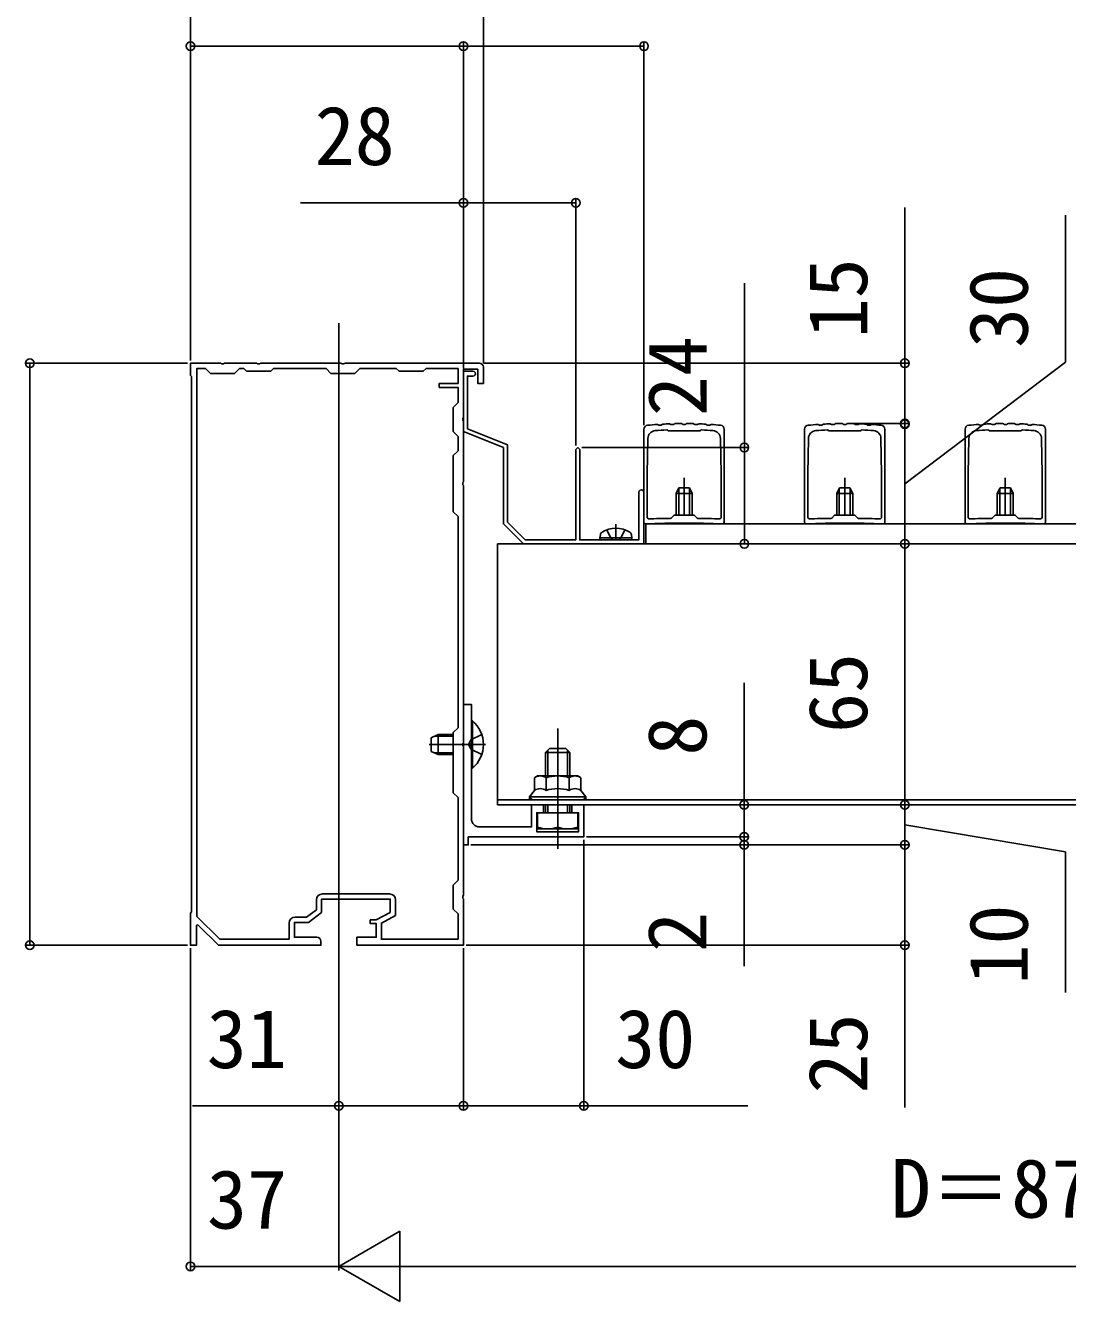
# Model space of a CAD drawing. Units: millimetres, scale not verified. Extents: x -875 to 875, y -1303 to 1296.
# Drawn here: x -565.4 to -305.8, y -195.9 to 122 of the extents above; entities that cross this region are included whole.
import ezdxf
from ezdxf.enums import TextEntityAlignment as Align

# ---------------------------------------------------------------- set-up
doc = ezdxf.new("R2010")
doc.units = ezdxf.units.MM
doc.header["$LTSCALE"] = 8
for name, color, linetype in [('0-2_YKK_11', 7, 'Continuous'), ('0-3_YKK_12', 2, 'Continuous'), ('0-4_YKK_13', 4, 'Continuous'), ('0-5_YKK_D', 6, 'Continuous')]:
    doc.layers.add(name, color=color, linetype=linetype)
doc.styles.add('ＭＳ ゴシック', font='')
doc.styles.get('ＭＳ ゴシック').set_extended_font_data('MS Gothic')

msp = doc.modelspace()

# ---------------------------------------------------------------- linework, layer by layer
at = {"layer": '0-2_YKK_11'}
for p, q in [((-391.3, -1.9), (-391.3, 21.378)), ((-351.3, -1.9), (-351.3, 21.378)), ((-311.3, -1.9), (-311.3, 21.378)), ((-392.411, -0.969), (-392.1, -0.669)), ((-391.612, -2.2), (-391.3, -1.9)), ((-352.411, -0.969), (-352.1, -0.669)), ((-351.612, -2.2), (-351.3, -1.9)), ((-312.411, -0.969), (-312.1, -0.669)), ((-311.612, -2.2), (-311.3, -1.9)), ((-474.7, -94.4), (-491.4, -94.4))]:
    msp.add_line(p, q, dxfattribs=at)
for points in [[(-452.3, 37.8), (-485.842, 37.8), (-486.025, 37.68), (-486.575, 37.68), (-486.758, 37.8), (-506.842, 37.8), (-507.025, 37.68), (-507.575, 37.68), (-507.758, 37.8), (-515.842, 37.8), (-516.025, 37.68), (-516.575, 37.68), (-516.758, 37.8), (-524.3, 37.8), (-524.3, 34.8), (-524, 34.5)], [(-522.7, -100.057), (-522.7, 36.5), (-520.5, 36.5), (-519.3, 35.3), (-513.3, 35.3), (-512.1, 36.5), (-511, 36.5), (-510.3, 35.8), (-504.3, 35.8), (-503.6, 36.5), (-490.5, 36.5), (-489.3, 35.3), (-483.3, 35.3), (-482.1, 36.5), (-473, 36.5), (-472.3, 35.8), (-466.3, 35.8), (-465.6, 36.5), (-457.6, 36.5), (-457.6, 32.8), (-462.3, 32.8), (-462.3, 31.8), (-457.6, 31.8), (-457.6, 28), (-458.8, 26.8), (-458.8, 20.8), (-457.6, 19.6), (-457.6, 16), (-458.8, 14.8), (-458.8, 0.8), (-457.6, -0.4), (-457.6, -53), (-458.8, -54.2), (-458.8, -69.2), (-457.6, -70.4), (-457.6, -91), (-458.8, -92.2), (-458.8, -98.2), (-457.6, -99.4), (-457.6, -105.7)], [(-492.8, -105.2), (-498.4, -105.2), (-498.4, -101.5), (-494.9, -101.5), (-491.6, -99), (-491.6, -95.7), (-474.5, -95.7), (-474.5, -99), (-478, -100.9), (-479.5, -100.9), (-479.5, -101.8), (-478, -101.8), (-478, -105.2), (-482.8, -105.2), (-482.8, -107.2), (-456.3, -107.2), (-456.3, -95.658), (-456.42, -95.475), (-456.42, -94.925), (-456.3, -94.742), (-456.3, -57.658), (-456.42, -57.475), (-456.42, -56.925), (-456.3, -56.742), (-456.3, 7.342), (-456.42, 7.525), (-456.42, 8.075), (-456.3, 8.258), (-456.3, 23.342), (-456.42, 23.525), (-456.42, 24.075), (-456.3, 24.258), (-456.3, 36.3), (-452.7, 36.3), (-452.7, 32.8), (-451.3, 32.8), (-451.3, 36.8)], [(-453.9, 35.8), (-456.3, 35.8), (-456.3, 20.8), (-446.3, 16.8), (-446.3, -2.2), (-441.3, -7.2)], [(-524, 34.5), (-524, -98.9), (-524.3, -99.2), (-524.3, -107.2), (-522.8, -107.2), (-522.8, -102.3), (-522.432, -102.146), (-517.3, -107.2), (-491.8, -107.2), (-491.8, -106.2)], [(-412.6, 5.65), (-412.6, -6.2), (-427.3, -6.2), (-427.3, 16.3), (-427.8, 16.8), (-428.3, 16.3), (-428.3, -6.2), (-440.886, -6.2), (-445.3, -1.786), (-445.3, 17.477), (-455.3, 21.477), (-455.3, 34.6), (-453.9, 34.6)], [(-407.587, 22.39), (-407.766, 22.478), (-407.946, 22.567)], [(-406.611, 22.647), (-406.778, 22.537), (-406.946, 22.428)], [(-404.593, 22.534), (-404.77, 22.628), (-404.947, 22.721)], [(-403.605, 22.761), (-403.776, 22.657), (-403.946, 22.553)], [(-401.599, 22.587), (-401.773, 22.687), (-401.947, 22.786)], [(-400.599, 22.785), (-400.773, 22.686), (-400.946, 22.587)], [(-398.605, 22.552), (-398.776, 22.656), (-398.947, 22.76)], [(-397.593, 22.719), (-397.77, 22.625), (-397.946, 22.532)], [(-395.611, 22.426), (-395.778, 22.535), (-395.946, 22.645)], [(-394.587, 22.562), (-394.766, 22.474), (-394.945, 22.385)], [(-367.587, 22.39), (-367.766, 22.478), (-367.946, 22.567)], [(-366.611, 22.647), (-366.778, 22.537), (-366.946, 22.428)], [(-364.593, 22.534), (-364.77, 22.628), (-364.947, 22.721)], [(-363.605, 22.761), (-363.776, 22.657), (-363.946, 22.553)], [(-361.599, 22.587), (-361.773, 22.687), (-361.947, 22.786)], [(-360.599, 22.785), (-360.773, 22.686), (-360.946, 22.587)], [(-358.605, 22.552), (-358.776, 22.656), (-358.947, 22.76)], [(-357.593, 22.719), (-357.77, 22.625), (-357.946, 22.532)], [(-355.611, 22.426), (-355.778, 22.535), (-355.946, 22.645)], [(-354.587, 22.562), (-354.766, 22.474), (-354.945, 22.385)], [(-327.587, 22.39), (-327.766, 22.478), (-327.946, 22.567)], [(-326.611, 22.647), (-326.778, 22.537), (-326.946, 22.428)], [(-324.593, 22.534), (-324.77, 22.628), (-324.947, 22.721)], [(-323.605, 22.761), (-323.776, 22.657), (-323.946, 22.553)], [(-321.599, 22.587), (-321.773, 22.687), (-321.947, 22.786)], [(-320.599, 22.785), (-320.773, 22.686), (-320.946, 22.587)], [(-318.605, 22.552), (-318.776, 22.656), (-318.947, 22.76)], [(-317.593, 22.719), (-317.77, 22.625), (-317.946, 22.532)], [(-315.611, 22.426), (-315.778, 22.535), (-315.946, 22.645)], [(-314.587, 22.562), (-314.766, 22.474), (-314.945, 22.385)], [(-411.3, 21.378), (-411.3, -1.9), (-410.988, -2.2)], [(-396.958, 21.192), (-397.183, 21.105), (-397.3, 20.988), (-405.3, 20.988), (-405.417, 21.105), (-405.642, 21.192)], [(-371.3, 21.378), (-371.3, -1.9), (-370.988, -2.2)], [(-356.958, 21.192), (-357.183, 21.105), (-357.3, 20.988), (-365.3, 20.988), (-365.417, 21.105), (-365.642, 21.192)], [(-331.3, 21.378), (-331.3, -1.9), (-330.988, -2.2)], [(-316.958, 21.192), (-317.183, 21.105), (-317.3, 20.988), (-325.3, 20.988), (-325.417, 21.105), (-325.642, 21.192)], [(-410.334, 19.069), (-410.5, 10.288), (-410.5, -0.669), (-410.189, -0.969)], [(-392.1, -0.669), (-392.1, 10.288), (-392.266, 19.069)], [(-370.334, 19.069), (-370.5, 10.288), (-370.5, -0.669), (-370.189, -0.969)], [(-352.1, -0.669), (-352.1, 10.288), (-352.266, 19.069)], [(-330.334, 19.069), (-330.5, 10.288), (-330.5, -0.669), (-330.189, -0.969)], [(-312.1, -0.669), (-312.1, 10.288), (-312.266, 19.069)], [(-441.3, -7.2), (-411.3, -7.2), (-411.3, 5.65)], [(-404.744, -0.836), (-404.536, -0.748), (-403.8, -0.012), (-398.8, -0.012), (-398.064, -0.748), (-397.856, -0.836)], [(-364.744, -0.836), (-364.536, -0.748), (-363.8, -0.012), (-358.8, -0.012), (-358.064, -0.748), (-357.856, -0.836)], [(-324.744, -0.836), (-324.536, -0.748), (-323.8, -0.012), (-318.8, -0.012), (-318.064, -0.748), (-317.856, -0.836)], [(-456.3, -82.2), (-456.3, -47.2), (-454.3, -47.2), (-454.3, -56.742), (-454.42, -56.925), (-454.42, -57.475), (-454.3, -57.658), (-454.3, -75.7)], [(-452.3, -77.7), (-439.3, -77.7), (-439.3, -72.2), (-436.3, -72.2), (-436.3, -74.2), (-438, -74.2), (-438, -78.9), (-427.6, -78.9), (-427.6, -74.2), (-429.3, -74.2), (-429.3, -72.2), (-426.3, -72.2), (-426.3, -80.2), (-455.1, -80.2), (-455.1, -82.2), (-456.3, -82.2)], [(-492.9, -95.9), (-492.9, -98.354), (-495.337, -100.2), (-498.2, -100.2)], [(-457.6, -105.7), (-476.7, -105.7), (-476.7, -101.673), (-473.2, -99.773), (-473.2, -95.9)], [(-499.7, -101.7), (-499.7, -105.7), (-516.97, -105.7), (-522.7, -100.057)]]:
    msp.add_lwpolyline(points, dxfattribs=at)
for centre, radius, start, end in [((-453.9, 35.2), 0.6, 269.99999, 90.00001), ((-452.3, 36.8), 1, 0.00001, 89.99999), ((-410.3, 21.378), 1, 95.21592, 180.00003), ((-401.3, -77.214), 100.002, 93.81071, 95.21588), ((-401.3, -77.212), 99.799, 93.24288, 93.61203), ((-401.3, -77.21), 99.998, 92.08976, 93.04419), ((-401.3, -77.217), 99.805, 91.51923, 91.89108), ((-401.3, -77.209), 99.997, 90.37058, 91.3206), ((-401.3, -77.205), 99.793, 89.79674, 90.17186), ((-401.3, -77.21), 99.998, 88.6515, 89.59815), ((-401.3, -77.209), 99.797, 88.07405, 88.45289), ((-401.3, -77.21), 99.998, 86.93104, 87.87533), ((-401.3, -77.217), 99.805, 86.34926, 86.73234), ((-401.3, -77.212), 100, 84.7841, 86.15061), ((-392.3, 21.378), 1, 359.99997, 84.78408), ((-370.3, 21.378), 1, 95.21592, 180.00003), ((-361.3, -77.214), 100.002, 93.81071, 95.21588), ((-361.3, -77.212), 99.799, 93.24288, 93.61203), ((-361.3, -77.21), 99.998, 92.08976, 93.04419), ((-361.3, -77.217), 99.805, 91.51923, 91.89108), ((-361.3, -77.209), 99.997, 90.37058, 91.3206), ((-361.3, -77.205), 99.793, 89.79674, 90.17186), ((-361.3, -77.21), 99.998, 88.6515, 89.59815), ((-361.3, -77.209), 99.797, 88.07405, 88.45289), ((-361.3, -77.21), 99.998, 86.93104, 87.87533), ((-361.3, -77.217), 99.805, 86.34926, 86.73234), ((-361.3, -77.212), 100, 84.7841, 86.15061), ((-352.3, 21.378), 1, 359.99997, 84.78408), ((-330.3, 21.378), 1, 95.21592, 180.00003), ((-321.3, -77.214), 100.002, 93.81071, 95.21588), ((-321.3, -77.212), 99.799, 93.24288, 93.61203), ((-321.3, -77.21), 99.998, 92.08976, 93.04419), ((-321.3, -77.217), 99.805, 91.51923, 91.89108), ((-321.3, -77.209), 99.997, 90.37058, 91.3206), ((-321.3, -77.205), 99.793, 89.79674, 90.17186), ((-321.3, -77.21), 99.998, 88.6515, 89.59815), ((-321.3, -77.209), 99.797, 88.07405, 88.45289), ((-321.3, -77.21), 99.998, 86.93104, 87.87533), ((-321.3, -77.217), 99.805, 86.34926, 86.73234), ((-321.3, -77.212), 100, 84.7841, 86.15061), ((-312.3, 21.378), 1, 359.99997, 84.78408), ((-408.334, 19.031), 2, 94.18036, 178.91784), ((-401.3, -77.213), 98.501, 92.52651, 94.18035), ((-401.3, -77.213), 98.501, 85.81965, 87.47349), ((-394.266, 19.031), 2, 1.08216, 85.81964), ((-368.334, 19.031), 2, 94.18036, 178.91784), ((-361.3, -77.213), 98.501, 92.52651, 94.18035), ((-361.3, -77.213), 98.501, 85.81965, 87.47349), ((-354.266, 19.031), 2, 1.08216, 85.81964), ((-328.334, 19.031), 2, 94.18036, 178.91784), ((-321.3, -77.213), 98.501, 92.52651, 94.18035), ((-321.3, -77.213), 98.501, 85.81965, 87.47349), ((-314.266, 19.031), 2, 1.08216, 85.81964), ((-411.95, 5.65), 0.65, 359.99999, 180.00001), ((-401.3, -252.013), 250.001, 87.77904, 92.22096), ((-401.3, -252.015), 251.203, 90.78553, 92.02799), ((-401.3, -252.015), 251.203, 87.97201, 89.21447), ((-361.3, -252.013), 250.001, 87.77904, 92.22096), ((-361.3, -252.015), 251.203, 90.78553, 92.02799), ((-361.3, -252.015), 251.203, 87.97201, 89.21447), ((-321.3, -252.013), 250.001, 87.77904, 92.22096), ((-321.3, -252.015), 251.203, 90.78553, 92.02799), ((-321.3, -252.015), 251.203, 87.97201, 89.21447), ((-452.3, -75.7), 2, 180.00001, 269.99999), ((-491.4, -95.9), 1.5, 90.00001, 179.99999), ((-474.7, -95.9), 1.5, 0.00001, 89.99999), ((-498.2, -101.7), 1.5, 90.00001, 179.99999), ((-492.8, -106.2), 1, 0.00001, 89.99999)]:
    msp.add_arc(centre, radius, start, end, dxfattribs=at)
at = {"layer": '0-3_YKK_12'}
for p, q in [((-487.3, 47.8), (-487.3, -117.2)), ((-410.8, -2.2), (-410.8, -7.2)), ((-177.3, -2.2), (-410.8, -2.2)), ((-447.8, -72.2), (-447.8, -7.2)), ((-177.3, -7.2), (-447.8, -7.2)), ((-177.3, -7.2), (-410.8, -7.2)), ((-177.3, -71), (-447.8, -71)), ((-177.3, -72.2), (-447.8, -72.2))]:
    msp.add_line(p, q, dxfattribs=at)
at = {"layer": '0-4_YKK_13'}
for p, q in [((-402.6, 6.8), (-403.3, 5.4)), ((-402.646, -0.012), (-402.646, 6.709)), ((-402.6, 6.8), (-400, 6.8)), ((-401.3, -0.012), (-401.3, 9.3)), ((-400, 6.8), (-399.3, 5.4)), ((-399.954, -0.012), (-399.954, 6.709)), ((-362.6, 6.8), (-363.3, 5.4)), ((-362.646, -0.012), (-362.646, 6.709)), ((-362.6, 6.8), (-360, 6.8)), ((-361.3, -0.012), (-361.3, 9.3)), ((-360, 6.8), (-359.3, 5.4)), ((-359.954, -0.012), (-359.954, 6.709)), ((-322.6, 6.8), (-323.3, 5.4)), ((-322.646, -0.012), (-322.646, 6.709)), ((-322.6, 6.8), (-320, 6.8)), ((-321.3, -0.012), (-321.3, 9.3)), ((-320, 6.8), (-319.3, 5.4)), ((-319.954, -0.012), (-319.954, 6.709)), ((-399.3, -0.012), (-399.3, 5.4)), ((-359.3, -0.012), (-359.3, 5.4)), ((-319.3, -0.012), (-319.3, 5.4)), ((-418.3, -2.3), (-418.3, -6.2)), ((-422.3, -5.7), (-422.159, -4.898)), ((-414.3, -5.7), (-422.3, -5.7)), ((-422.3, -5.7), (-422.212, -6.2)), ((-414.388, -6.2), (-422.212, -6.2)), ((-414.3, -5.7), (-414.441, -4.898)), ((-414.3, -5.7), (-414.388, -6.2)), ((-454.3, -51.3), (-454.3, -63.1)), ((-454.052, -51.3), (-454.3, -51.3)), ((-454.052, -63.1), (-454.052, -51.3)), ((-432.8, -83.2), (-432.8, -53.2)), ((-450.8, -57.2), (-464.8, -57.2)), ((-464.3, -55.5), (-462.6, -54.7)), ((-464.3, -58.9), (-464.3, -55.5)), ((-458.8, -55.133), (-463.52, -55.133)), ((-458.8, -54.7), (-462.6, -54.7)), ((-462.6, -59.7), (-462.6, -54.7)), ((-455.044, -57.2), (-454.435, -56.055)), ((-455.044, -57.2), (-454.435, -58.345)), ((-451.717, -54.7), (-454.435, -56.055)), ((-462.6, -59.7), (-464.3, -58.9)), ((-458.8, -59.267), (-463.52, -59.267)), ((-458.8, -59.7), (-462.6, -59.7)), ((-451.717, -59.7), (-454.435, -58.345)), ((-435.8, -59.2), (-429.8, -59.2)), ((-435.26, -65), (-435.26, -58.66)), ((-430.34, -65), (-430.34, -58.66)), ((-454.052, -63.1), (-454.3, -63.1)), ((-432.8, -62.453), (-432.8, -71.884)), ((-437.8, -65), (-438.574, -65.447)), ((-438.574, -68.6), (-438.574, -65.447)), ((-437.8, -65), (-427.8, -65)), ((-435.687, -68.6), (-435.687, -65.447)), ((-429.913, -68.6), (-429.913, -65.447)), ((-427.8, -65), (-427.026, -65.447)), ((-427.026, -68.6), (-427.026, -65.447)), ((-439.8, -71), (-439.8, -70.2)), ((-439.8, -71), (-425.8, -71)), ((-435.8, -74.2), (-435.8, -72.2)), ((-435.26, -74.2), (-435.26, -72.2)), ((-430.34, -74.2), (-430.34, -72.2)), ((-429.8, -74.2), (-429.8, -72.2)), ((-425.8, -71), (-425.8, -70.2)), ((-432.8, -74.2), (-432.8, -77.767))]:
    msp.add_line(p, q, dxfattribs=at)
for points in [[(-403.3, -0.012), (-403.3, 5.4), (-399.3, 5.4)], [(-363.3, -0.012), (-363.3, 5.4), (-359.3, 5.4)], [(-323.3, -0.012), (-323.3, 5.4), (-319.3, 5.4)], [(-420.558, -3.705), (-419.445, -5.937), (-418.951, -6.2)], [(-416.042, -3.705), (-417.155, -5.937), (-417.649, -6.2)], [(-435.8, -65), (-435.8, -59.2), (-434.8, -58.2), (-430.8, -58.2)], [(-429.8, -65), (-429.8, -59.2), (-430.8, -58.2)], [(-432.8, -70.2), (-439.8, -70.2), (-438.574, -68.6)], [(-432.8, -70.2), (-425.8, -70.2), (-427.026, -68.6)]]:
    msp.add_lwpolyline(points, dxfattribs=at)
msp.add_lwpolyline([(-427.8, -74.2), (-437.8, -74.2), (-437.8, -78.2), (-427.8, -78.2)], close=True, dxfattribs=at)
for centre, radius, start, end in [((-421.272, -5.054), 0.9, 122.05588, 170), ((-418.3, -9.8), 6.5, 57.94412, 122.05588), ((-420.05, -6.4), 0.2, 89.92103, 90), ((-415.328, -5.054), 0.9, 10, 57.94412), ((-459, -57.2), 7.7, 309.98312, 50.01688), ((-437.13, -67.556), 2.556, 55.61575, 124.38425), ((-432.8, -74.553), 9.553, 90, 107.58795), ((-432.8, -74.553), 9.553, 72.41205, 90), ((-428.47, -67.556), 2.556, 55.61575, 124.38425), ((-437.13, -70.709), 2.556, 55.61575, 124.38425), ((-432.8, -77.707), 9.553, 90, 107.58795), ((-432.8, -77.707), 9.553, 72.41205, 90), ((-428.47, -70.709), 2.556, 55.61575, 124.38425), ((-435.3, -70.767), 7.433, 250.34714, 289.65286), ((-430.3, -70.767), 7.433, 250.34714, 289.65286)]:
    msp.add_arc(centre, radius, start, end, dxfattribs=at)
for centre, major_axis, start_param, end_param in [((-438.3, -70.2), (1.5, 0), 3.1415927, 4.712389), ((-427.3, -70.2), (-1.5, 0), 1.5707963, 3.1415927)]:
    msp.add_ellipse(centre, major_axis=major_axis, ratio=0.533333, start_param=start_param, end_param=end_param, dxfattribs=at)
at = {"layer": '0-5_YKK_D'}
for p, q in [((-524.3, 38.5), (-524.3, 157.843)), ((-451.3, 37.8), (-451.3, 157.843)), ((-524.3, 38.5), (-524.3, 117.843)), ((-456.3, 36.5), (-456.3, 117.843)), ((-456.3, 36.5), (-456.3, 117.843)), ((-411.3, 22.378), (-411.3, 117.843)), ((-524.3, 116.843), (-456.3, 116.843)), ((-456.3, 116.843), (-411.3, 116.843)), ((-456.3, 36.5), (-456.3, 78.8)), ((-428.3, 17.3), (-428.3, 78.8)), ((-525, 37.8), (-565.3, 37.8)), ((-564.3, -107.2), (-564.3, 37.8)), ((-451.3, 37.8), (-345.3, 37.8)), ((-360.6, 22.787), (-345.3, 22.787)), ((-346.3, 22.787), (-346.3, -7.2)), ((-426.8, 16.8), (-385.3, 16.8)), ((-416.3, -7.2), (-345.3, -7.2)), ((-410.6, -7.2), (-385.3, -7.2)), ((-343.3, -7.2), (-347.3, -7.2)), ((-346.3, -7.2), (-346.3, -72.2)), ((-386.358, -72.2), (-386.358, -41.782)), ((-425.6, -72.2), (-345.3, -72.2)), ((-416.3, -72.2), (-345.3, -72.2)), ((-416.3, -72.2), (-385.358, -72.2)), ((-386.358, -80.2), (-386.358, -72.2)), ((-346.3, -72.2), (-346.3, -82.2)), ((-386.358, -80.2), (-386.358, -75.9)), ((-454.4, -82.2), (-385.358, -82.2)), ((-454.4, -82.2), (-345.3, -82.2)), ((-454.4, -82.2), (-345.3, -82.2)), ((-426.3, -80.9), (-426.3, -148.2)), ((-425.6, -80.2), (-385.358, -80.2)), ((-425.6, -80.2), (-385.358, -80.2)), ((-386.358, -80.2), (-386.358, -82.2)), ((-386.358, -80.2), (-386.358, -84.5)), ((-386.358, -82.2), (-386.358, -112.391)), ((-525, -107.2), (-565.3, -107.2)), ((-524.3, -107.9), (-524.3, -188.2)), ((-456.3, -107.9), (-456.3, -148.2)), ((-456.3, -107.9), (-456.3, -148.2)), ((-455.6, -107.2), (-345.3, -107.2)), ((-487.3, -117.2), (-487.3, -148.2)), ((-487.3, -117.2), (-487.3, -188.2)), ((-487.3, -117.2), (-487.3, -188.2)), ((-487.3, -187.2), (-472.145, -178.45)), ((-472.145, -195.95), (-472.145, -178.45)), ((-487.3, -187.2), (-524.3, -187.2)), ((-487.3, -187.2), (-472.145, -195.95)), ((-487.3, -187.2), (-456.989, -187.2)), ((-469.8, -187.2), (95.2, -187.2))]:
    msp.add_line(p, q, dxfattribs=at)
for points in [[(-428.3, 77.8), (-456.3, 77.8), (-496.85, 77.8)], [(-346.3, 22.654), (-346.3, 37.8), (-346.3, 76.645)], [(-346.3, 7.794), (-306.3, 38.105), (-306.3, 74.696)], [(-386.3, -7.2), (-386.3, 16.8), (-386.3, 57.805)], [(-346.3, -77.2), (-306.3, -83.927), (-306.3, -118.927)], [(-346.3, -82.2), (-346.3, -107.2), (-346.3, -147.636)], [(-456.3, -147.2), (-487.3, -147.2), (-523.759, -147.2)], [(-456.3, -147.2), (-426.3, -147.2), (-385.409, -147.2)]]:
    msp.add_lwpolyline(points, dxfattribs=at)
for centre in [(-524.3, 116.843), (-456.3, 116.843), (-456.3, 116.843), (-411.3, 116.843), (-456.3, 77.8), (-428.3, 77.8), (-564.3, 37.8), (-346.3, 37.8), (-346.3, 22.787), (-346.3, 22.654), (-386.3, 16.8), (-386.3, -7.2), (-346.3, -7.2), (-346.3, -7.2), (-386.358, -72.2), (-346.3, -72.2), (-346.3, -72.2), (-386.358, -80.2), (-386.358, -80.2), (-386.358, -82.2), (-346.3, -82.2), (-346.3, -82.2), (-564.3, -107.2), (-346.3, -107.2), (-487.3, -147.2), (-456.3, -147.2), (-456.3, -147.2), (-426.3, -147.2), (-524.3, -187.2)]:
    msp.add_circle(centre, 1.075, dxfattribs=at)

# ---------------------------------------------------------------- texts
at = {"layer": '0-5_YKK_D', "style": 'ＭＳ ゴシック'}
for s, p in [('28', (-493.327, 82.8)), ('31', (-520.236, -142.2)), ('30', (-418.477, -142.2)), ('D＝870、1170、1470、1770', (-349.8, -179.473)), ('37', (-520.175, -182.2))]:
    msp.add_text(s, height=14.66, dxfattribs=at).set_placement(p, align=Align.BOTTOM_LEFT)
for s, p in [('15', (-351.3, 44.032)), ('30', (-311.3, 41.628)), ('24', (-391.3, 24.623)), ('65', (-351.3, -54.302)), ('8', (-391.358, -59.964)), ('10', (-311.3, -116.995)), ('2', (-391.358, -108.868)), ('25', (-351.3, -144.114))]:
    msp.add_text(s, height=14.66, rotation=90, dxfattribs=at).set_placement(p, align=Align.BOTTOM_LEFT)

doc.saveas('drawing.dxf')
